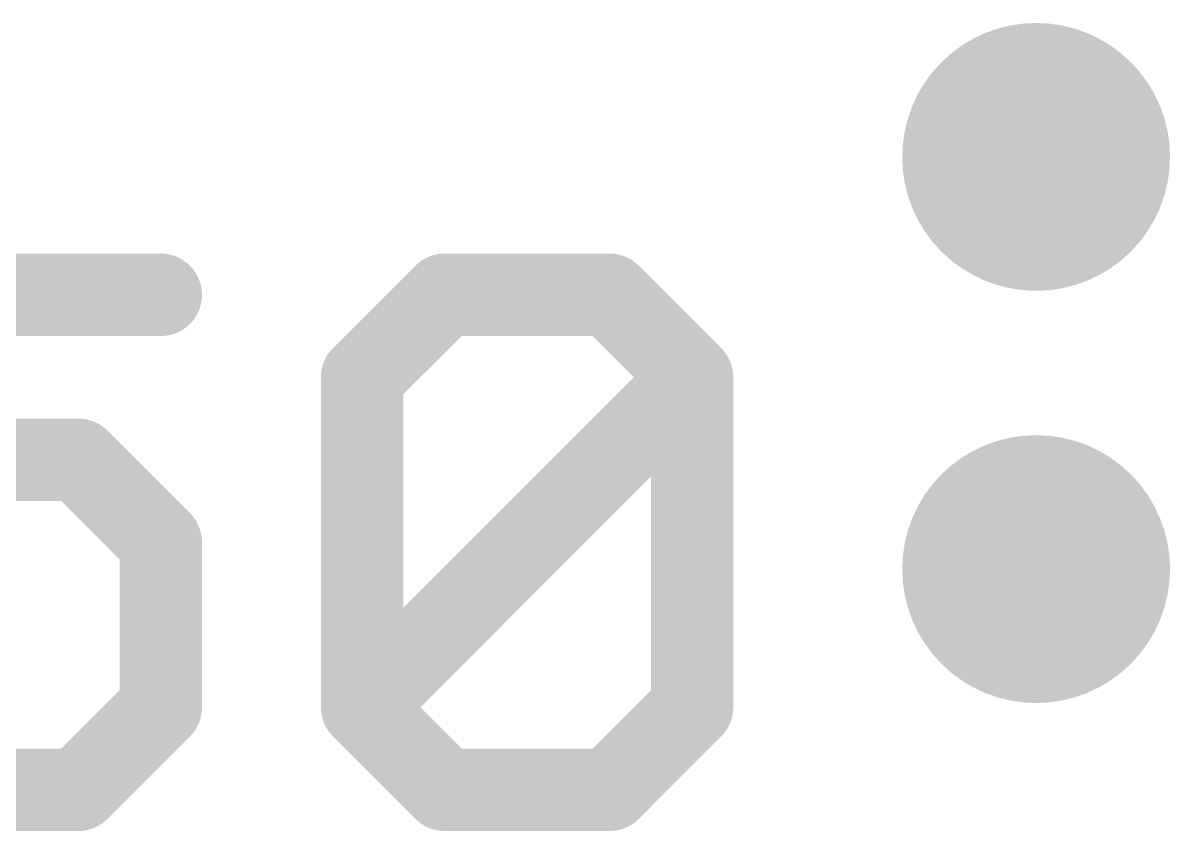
# Model space of a CAD drawing. Extents: x -35.6 to 35.6, y -20.1 to 20.1.
# Drawn here: x 11.156 to 13.984, y 1.224 to 3.216 of the extents above; entities that cross this region are included whole.
import ezdxf

# ---------------------------------------------------------------- set-up
doc = ezdxf.new("R2010")
doc.units = 0
doc.layers.add('18', color=82, linetype='CONTINUOUS')
doc.layers.add('51', color=253, linetype='CONTINUOUS')

# ---------------------------------------------------------------- blocks, each defined once
blk = doc.blocks.new('ROUNDV')
at = {"const_width": 0.5}
blk.add_lwpolyline([(0, -0.25, 1), (0, 0.25, 1), (0, -0.25)], format="xyb", dxfattribs=at)

msp = doc.modelspace()

# ---------------------------------------------------------------- linework, layer by layer
at = {"layer": '51', "const_width": 0.2032}
for points in [[(11.496, 2.5461), (10.6825, 2.5461)], [(11.9922, 2.3428), (12.1956, 2.5461)], [(12.1956, 2.5461), (12.6023, 2.5461)], [(12.6023, 2.5461), (12.8057, 2.3428)], [(11.9922, 1.5293), (11.9922, 2.3428)], [(11.9922, 1.5293), (12.8057, 2.3428)], [(12.8057, 2.3428), (12.8057, 1.5293)], [(10.6825, 1.936), (11.0892, 2.1394)], [(11.0892, 2.1394), (11.2926, 2.1394)], [(11.2926, 2.1394), (11.496, 1.936)], [(11.496, 1.936), (11.496, 1.5293)], [(11.496, 1.5293), (11.2926, 1.3259)], [(12.1956, 1.3259), (11.9922, 1.5293)], [(12.8057, 1.5293), (12.6023, 1.3259)], [(11.2926, 1.3259), (10.8858, 1.3259)], [(12.6023, 1.3259), (12.1956, 1.3259)]]:
    msp.add_lwpolyline(points, dxfattribs=at)
at = {"layer": '51', "const_width": 0.1016}
for points in [[(11.496, 2.4953, 1), (11.496, 2.5969)], [(12.1956, 2.5969, 1), (12.1956, 2.4953)], [(12.2315, 2.5102, 1), (12.1597, 2.5821)], [(12.6382, 2.5821, 1), (12.5664, 2.5102)], [(12.6023, 2.4953, 1), (12.6023, 2.5969)], [(12.043, 2.3428, 1), (11.9414, 2.3428)], [(12.8565, 2.3428, 1), (12.7549, 2.3428)], [(12.8416, 2.3068, 1), (12.7698, 2.3787)], [(11.9563, 2.3787, 1), (12.0281, 2.3068)], [(12.7698, 2.3068, 1), (12.8416, 2.3787)], [(11.1119, 2.094, 1), (11.0665, 2.1848)], [(11.3285, 2.1753, 1), (11.2567, 2.1035)], [(11.2926, 2.0886, 1), (11.2926, 2.1902)], [(11.5468, 1.936, 1), (11.4452, 1.936)], [(11.46, 1.9001, 1), (11.5319, 1.9719)], [(11.5319, 1.4934, 1), (11.46, 1.5652)], [(12.0281, 1.5652, 1), (11.9563, 1.4934)], [(11.9563, 1.5652, 1), (12.0281, 1.4934)], [(12.8416, 1.4934, 1), (12.7698, 1.5652)], [(11.4452, 1.5293, 1), (11.5468, 1.5293)], [(11.9414, 1.5293, 1), (12.043, 1.5293)], [(12.7549, 1.5293, 1), (12.8565, 1.5293)], [(11.2926, 1.2751, 1), (11.2926, 1.3767)], [(12.1956, 1.3767, 1), (12.1956, 1.2751)], [(12.6023, 1.2751, 1), (12.6023, 1.3767)], [(11.2567, 1.3618, 1), (11.3285, 1.29)], [(12.1597, 1.29, 1), (12.2315, 1.3618)], [(12.5664, 1.3618, 1), (12.6382, 1.29)]]:
    msp.add_lwpolyline(points, format="xyb", dxfattribs=at)

# ---------------------------------------------------------------- block references
at = {"layer": '18', "xscale": 0.6604, "yscale": 0.6604}
for p in [(13.654, 2.886), (13.654, 1.87)]:
    msp.add_blockref('ROUNDV', p, dxfattribs=at)

doc.saveas('drawing.dxf')
